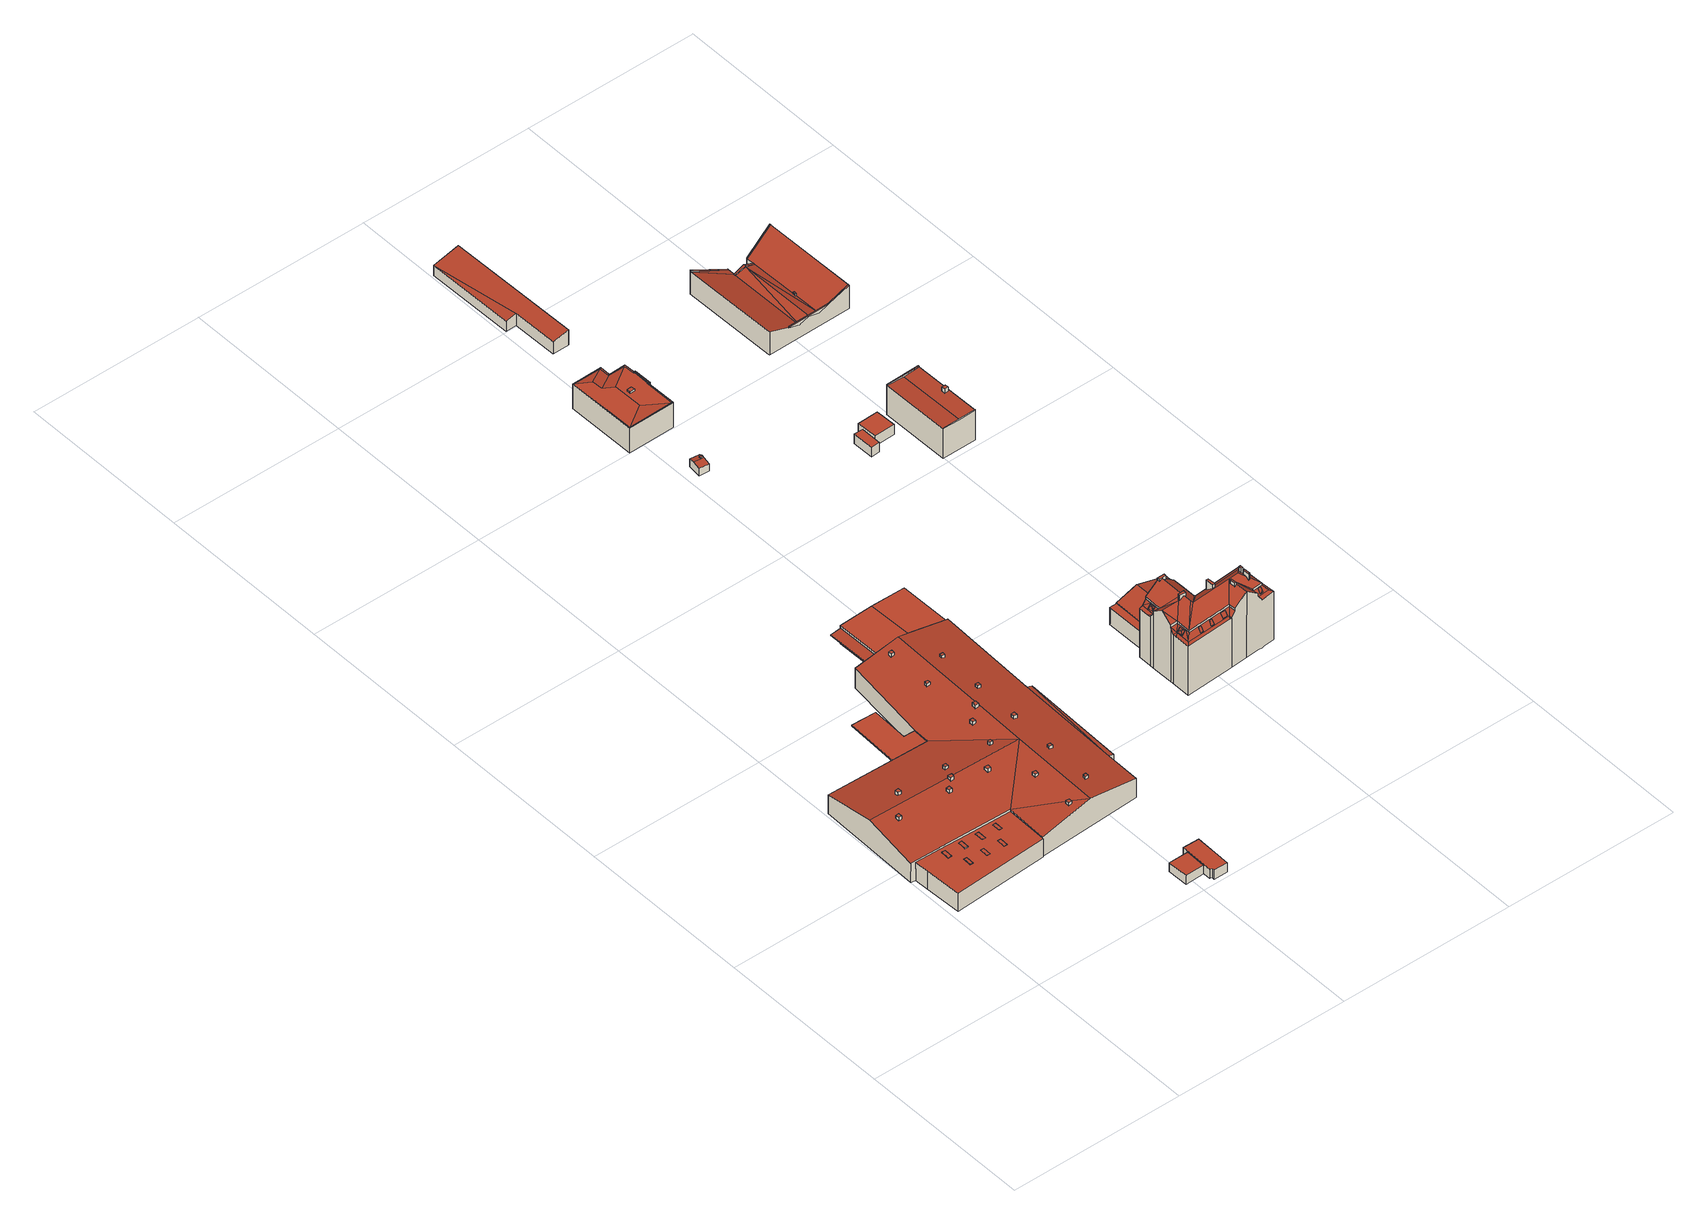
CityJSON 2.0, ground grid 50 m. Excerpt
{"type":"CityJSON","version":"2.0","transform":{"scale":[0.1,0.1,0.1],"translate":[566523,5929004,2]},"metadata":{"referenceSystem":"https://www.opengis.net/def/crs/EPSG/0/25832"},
"CityObjects":{
"building1":{"type":"Building","attributes":{"Grundfläche 2D":"32.174220","Grundhöhe NN":"2.303"},"geometry":[{"type":"Solid","lod":"3","boundaries":[[[[0,1,2,3]],[[4,5,3,2]],[[5,6,0,3]],[[6,7,1,0]],[[7,4,2,1]],[[7,6,5,4]]]],"semantics":{"surfaces":[{"type":"RoofSurface"},{"type":"WallSurface"},{"type":"GroundSurface"}],"values":[[0,1,1,1,1,2]]}}]},
"building2":{"type":"Building","attributes":{"Grundfläche 2D":"3659.546678","Grundhöhe NN":"2.059"},"children":["building2-1","building2-2","building2-3","building2-4","building2-5","building2-6","building2-7","building2-8","building2-9","building2-10","building2-11","building2-12","building2-13","building2-14","building2-15","building2-16","building2-17","building2-18","building2-19","building2-20","building2-21","building2-22","building2-23","building2-24","building2-25","building2-26","building2-27"],"geometry":[{"type":"Solid","lod":"3","boundaries":[[[[8,9,10,11,12,13,14]],[[15,11,10,16]],[[17,18,19,11,15]],[[19,20,21,22]],[[22,21,11,19]],[[23,24,25,14,13,12,11,21,26,27,28]],[[29,30,27]],[[30,28,27]],[[31,32,33,34,35,36]],[[37,38,39,40]],[[40,39,41,42,43]],[[44,9,8,45,46,47]],[[48,10,9,44,47,46,49,50]],[[10,48,50,49,51,16]],[[17,15,16,51,52]],[[53,32,31,19,18,17,52,54]],[[19,31,36,20]],[[21,20,36,55,56,26]],[[27,26,56,57]],[[29,27,57,58]],[[30,29,58,59]],[[28,30,59,60]],[[23,28,60,61]],[[43,62,63,64,45,8,14,25,24,23,61,65,37,40]],[[38,37,65,66]],[[41,39,38,66,67]],[[42,41,67,68,64,63,62,43]],[[33,32,53,69]],[[34,33,69,70]],[[35,34,70,71]],[[36,35,71,55]],[[55,71,70,69,53,54,52,51,49,46,45,64,68,67,66,65,61,60,59,58,57,56]]]],"semantics":{"surfaces":[{"type":"RoofSurface"},{"type":"WallSurface"},{"type":"GroundSurface"}],"values":[[0,0,0,0,0,0,0,0,0,0,0,1,1,1,1,1,1,1,1,1,1,1,1,1,1,1,1,1,1,1,1,2]]}}]},
"building2-1":{"type":"BuildingInstallation","parents":["building2"],"geometry":[{"type":"MultiSurface","lod":"3","boundaries":[[[72,73,74,75]],[[75,74,76,77]],[[72,75,77,78]],[[73,72,78,79]],[[74,73,79,76]]],"semantics":{"surfaces":[{"type":"RoofSurface"},{"type":"WallSurface"}],"values":[0,1,1,1,1]}}]},
"building2-2":{"type":"BuildingInstallation","parents":["building2"],"geometry":[{"type":"MultiSurface","lod":"3","boundaries":[[[80,81,82,83,84]],[[85,86,87,82,81,80]],[[88,83,82,87]],[[88,89,84,83]],[[89,85,80,84]]],"semantics":{"surfaces":[{"type":"RoofSurface"},{"type":"WallSurface"}],"values":[0,1,1,1,1]}}]},
"building2-3":{"type":"BuildingInstallation","parents":["building2"],"geometry":[{"type":"MultiSurface","lod":"3","boundaries":[[[90,91,92,93]],[[94,95,93,92]],[[90,93,95,96]],[[96,97,91,90]],[[92,91,97,94]]],"semantics":{"surfaces":[{"type":"RoofSurface"},{"type":"WallSurface"}],"values":[0,1,1,1,1]}}]},
"building2-4":{"type":"BuildingInstallation","parents":["building2"],"geometry":[{"type":"MultiSurface","lod":"3","boundaries":[[[98,99,100,101]],[[101,100,102,103]],[[98,101,103,104]],[[99,98,104,105]],[[100,99,105,102]]],"semantics":{"surfaces":[{"type":"RoofSurface"},{"type":"WallSurface"}],"values":[0,1,1,1,1]}}]},
"building2-5":{"type":"BuildingInstallation","parents":["building2"],"geometry":[{"type":"MultiSurface","lod":"3","boundaries":[[[106,107,108,109]],[[109,108,110,111]],[[106,109,111,112]],[[107,106,112,113]],[[108,107,113,110]]],"semantics":{"surfaces":[{"type":"RoofSurface"},{"type":"WallSurface"}],"values":[0,1,1,1,1]}}]},
"building2-6":{"type":"BuildingInstallation","parents":["building2"],"geometry":[{"type":"MultiSurface","lod":"3","boundaries":[[[114,115,116,117]],[[117,116,118,119]],[[114,117,119,120]],[[115,114,120,121]],[[116,115,121,118]]],"semantics":{"surfaces":[{"type":"RoofSurface"},{"type":"WallSurface"}],"values":[0,1,1,1,1]}}]},
"building2-7":{"type":"BuildingInstallation","parents":["building2"],"geometry":[{"type":"MultiSurface","lod":"3","boundaries":[[[122,123,124,125]],[[125,124,126,127]],[[122,125,127,128]],[[123,122,128,129]],[[124,123,129,126]]],"semantics":{"surfaces":[{"type":"RoofSurface"},{"type":"WallSurface"}],"values":[0,1,1,1,1]}}]},
"building2-8":{"type":"BuildingInstallation","parents":["building2"],"geometry":[{"type":"MultiSurface","lod":"3","boundaries":[[[130,131,132,133]],[[133,132,134,135]],[[130,133,135,136]],[[131,130,136,137]],[[132,131,137,134]]],"semantics":{"surfaces":[{"type":"RoofSurface"},{"type":"WallSurface"}],"values":[0,1,1,1,1]}}]},
"building2-9":{"type":"BuildingInstallation","parents":["building2"],"geometry":[{"type":"MultiSurface","lod":"3","boundaries":[[[138,139,140,141]],[[142,143,139,138]],[[143,144,140,139]],[[144,22,141,140]],[[138,141,22,142]]],"semantics":{"surfaces":[{"type":"RoofSurface"},{"type":"WallSurface"}],"values":[0,1,1,1,1]}}]},
"building2-10":{"type":"BuildingInstallation","parents":["building2"],"geometry":[{"type":"MultiSurface","lod":"3","boundaries":[[[145,146,147,148]],[[149,150,148,147]],[[150,151,145,148]],[[146,145,151,152]],[[147,146,152,149]]],"semantics":{"surfaces":[{"type":"RoofSurface"},{"type":"WallSurface"}],"values":[0,1,1,1,1]}}]},
"building2-11":{"type":"BuildingInstallation","parents":["building2"],"geometry":[{"type":"MultiSurface","lod":"3","boundaries":[[[153,154,155,156]],[[156,155,157,158]],[[153,156,158,159]],[[154,153,159,160]],[[155,154,160,157]]],"semantics":{"surfaces":[{"type":"RoofSurface"},{"type":"WallSurface"}],"values":[0,1,1,1,1]}}]},
"building2-12":{"type":"BuildingInstallation","parents":["building2"],"geometry":[{"type":"MultiSurface","lod":"3","boundaries":[[[161,162,163,164]],[[164,163,165,166]],[[161,164,166,167]],[[162,161,167,168]],[[163,162,168,165]]],"semantics":{"surfaces":[{"type":"RoofSurface"},{"type":"WallSurface"}],"values":[0,1,1,1,1]}}]},
"building2-13":{"type":"BuildingInstallation","parents":["building2"],"geometry":[{"type":"MultiSurface","lod":"3","boundaries":[[[169,170,171,172]],[[172,171,173,174]],[[169,172,174,175]],[[170,169,175,176]],[[171,170,176,173]]],"semantics":{"surfaces":[{"type":"RoofSurface"},{"type":"WallSurface"}],"values":[0,1,1,1,1]}}]},
"building2-14":{"type":"BuildingInstallation","parents":["building2"],"geometry":[{"type":"MultiSurface","lod":"3","boundaries":[[[177,178,179,180]],[[180,179,181,182]],[[177,180,182,183]],[[178,177,183,184]],[[179,178,184,181]]],"semantics":{"surfaces":[{"type":"RoofSurface"},{"type":"WallSurface"}],"values":[0,1,1,1,1]}}]},
"building2-15":{"type":"BuildingInstallation","parents":["building2"],"geometry":[{"type":"MultiSurface","lod":"3","boundaries":[[[185,186,187,188,189]],[[190,191,192,187,186,185]],[[192,193,188,187]],[[189,188,193,194]],[[194,190,185,189]]],"semantics":{"surfaces":[{"type":"RoofSurface"},{"type":"WallSurface"}],"values":[0,1,1,1,1]}}]},
"building2-16":{"type":"BuildingInstallation","parents":["building2"],"geometry":[{"type":"MultiSurface","lod":"3","boundaries":[[[195,196,197,198]],[[199,200,198,197]],[[200,201,195,198]],[[196,195,201,202]],[[197,196,202,199]]],"semantics":{"surfaces":[{"type":"RoofSurface"},{"type":"WallSurface"}],"values":[0,1,1,1,1]}}]},
"building2-17":{"type":"BuildingInstallation","parents":["building2"],"geometry":[{"type":"MultiSurface","lod":"3","boundaries":[[[203,204,205,206]],[[206,205,207,208]],[[203,206,208,209]],[[204,203,209,210]],[[205,204,210,207]]],"semantics":{"surfaces":[{"type":"RoofSurface"},{"type":"WallSurface"}],"values":[0,1,1,1,1]}}]},
"building2-18":{"type":"BuildingInstallation","parents":["building2"],"geometry":[{"type":"MultiSurface","lod":"3","boundaries":[[[211,212,213,214]],[[214,213,215,216]],[[211,214,216,217]],[[212,211,217,218]],[[213,212,218,215]]],"semantics":{"surfaces":[{"type":"RoofSurface"},{"type":"WallSurface"}],"values":[0,1,1,1,1]}}]},
"building2-19":{"type":"BuildingInstallation","parents":["building2"],"geometry":[{"type":"MultiSurface","lod":"3","boundaries":[[[219,220,221,222]],[[222,221,223,224]],[[219,222,224,225]],[[220,219,225,226]],[[221,220,226,223]]],"semantics":{"surfaces":[{"type":"RoofSurface"},{"type":"WallSurface"}],"values":[0,1,1,1,1]}}]},
"building2-20":{"type":"BuildingInstallation","parents":["building2"],"geometry":[{"type":"MultiSurface","lod":"3","boundaries":[[[227,228,229,230]],[[231,232,230,229]],[[227,230,232,233]],[[233,234,228,227]],[[229,228,234,231]]],"semantics":{"surfaces":[{"type":"RoofSurface"},{"type":"WallSurface"}],"values":[0,1,1,1,1]}}]},
"building2-21":{"type":"BuildingInstallation","parents":["building2"],"geometry":[{"type":"MultiSurface","lod":"3","boundaries":[[[235,236,237,238]],[[235,238,239,240]],[[241,239,238,237]],[[240,242,236,235]],[[237,236,242,241]]],"semantics":{"surfaces":[{"type":"RoofSurface"},{"type":"WallSurface"}],"values":[0,1,1,1,1]}}]},
"building2-22":{"type":"BuildingInstallation","parents":["building2"],"geometry":[{"type":"MultiSurface","lod":"3","boundaries":[[[243,244,245,246]],[[247,248,246,245]],[[243,246,248,249]],[[249,250,244,243]],[[245,244,250,247]]],"semantics":{"surfaces":[{"type":"RoofSurface"},{"type":"WallSurface"}],"values":[0,1,1,1,1]}}]},
"building2-23":{"type":"BuildingInstallation","parents":["building2"],"geometry":[{"type":"MultiSurface","lod":"3","boundaries":[[[251,252,253,254]],[[255,256,254,253]],[[256,257,251,254]],[[252,251,257,258]],[[253,252,258,255]]],"semantics":{"surfaces":[{"type":"RoofSurface"},{"type":"WallSurface"}],"values":[0,1,1,1,1]}}]},
"building2-24":{"type":"BuildingInstallation","parents":["building2"],"geometry":[{"type":"MultiSurface","lod":"3","boundaries":[[[259,260,261,262]],[[262,261,263,264]],[[259,262,264,265]],[[265,266,260,259]],[[261,260,266,263]]],"semantics":{"surfaces":[{"type":"RoofSurface"},{"type":"WallSurface"}],"values":[0,1,1,1,1]}}]},
"building2-25":{"type":"BuildingInstallation","parents":["building2"],"geometry":[{"type":"MultiSurface","lod":"3","boundaries":[[[267,268,269,270]],[[268,267,271,272]],[[270,269,273,274]],[[267,270,274,271]],[[269,268,272,273]]],"semantics":{"surfaces":[{"type":"RoofSurface"},{"type":"WallSurface"}],"values":[0,1,1,1,1]}}]},
"building2-26":{"type":"BuildingInstallation","parents":["building2"],"geometry":[{"type":"MultiSurface","lod":"3","boundaries":[[[44,275,276]],[[277,278,48,44,276,279]],[[276,275,280,281]],[[279,276,281,282]],[[277,279,282,283]],[[278,277,283,284]],[[278,284,50,48]],[[44,47,280,275]],[[48,50,47,44]],[[283,282,281,280,47,50,284]]],"semantics":{"surfaces":[{"type":"RoofSurface"},{"type":"WallSurface"},{"type":"OuterCeilingSurface"}],"values":[0,0,1,1,1,1,1,1,1,2]}}]},
"building2-27":{"type":"BuildingInstallation","parents":["building2"],"geometry":[{"type":"MultiSurface","lod":"3","boundaries":[[[285,286,287,62]],[[288,63,62,287]],[[63,289,285,62]],[[289,290,286,285]],[[290,288,287,286]],[[290,289,63,288]]],"semantics":{"surfaces":[{"type":"RoofSurface"},{"type":"WallSurface"},{"type":"OuterCeilingSurface"}],"values":[0,1,1,1,1,2]}}]},
"building3":{"type":"Building","attributes":{"Grundfläche 2D":"48.314472","Grundhöhe NN":"2.422"},"geometry":[{"type":"Solid","lod":"3","boundaries":[[[[291,292,293,294,295,296]],[[293,292,297,298]],[[294,293,298,299]],[[295,294,299,300]],[[296,295,300,301]],[[291,296,301,302]],[[292,291,302,297]],[[301,300,299,298,297,302]]]],"semantics":{"surfaces":[{"type":"RoofSurface"},{"type":"WallSurface"},{"type":"GroundSurface"}],"values":[[0,1,1,1,1,1,1,2]]}}]},
"building4":{"type":"Building","attributes":{"Grundfläche 2D":"11.026962","Grundhöhe NN":"2.457"},"children":["building4-1"],"geometry":[{"type":"Solid","lod":"3","boundaries":[[[[303,304,305,306,307]],[[308,307,306,305,309]],[[304,303,310,311]],[[309,305,304,311,312]],[[308,309,312,313]],[[310,303,307,308,313]],[[312,311,310,313]]]],"semantics":{"surfaces":[{"type":"RoofSurface"},{"type":"WallSurface"},{"type":"GroundSurface"}],"values":[[0,0,1,1,1,1,2]]}}]},
"building4-1":{"type":"BuildingInstallation","parents":["building4"],"geometry":[{"type":"MultiSurface","lod":"3","boundaries":[[[314,315,316,317,318]],[[316,315,319,320]],[[317,316,320,321]],[[321,322,323,314,318,317]],[[323,319,315,314]]],"semantics":{"surfaces":[{"type":"RoofSurface"},{"type":"WallSurface"}],"values":[0,1,1,1,1]}}]},
"building5":{"type":"Building","attributes":{"Grundfläche 2D":"256.662081","Grundhöhe NN":"2.392"},"children":["building5-1","building5-2","building5-3","building5-4"],"geometry":[{"type":"Solid","lod":"3","boundaries":[[[[324,325,326,327,328]],[[328,329,330,331,332,333,325,324]],[[334,335,336,337,338,339]],[[329,328,327,326,340,335,334,339,338,341,342]],[[330,343,344,345,346,347,331]],[[341,344,343,330,329,342]],[[332,331,347,346,348,333]],[[326,325,349,350]],[[335,340,326,350,351]],[[336,335,351,352]],[[337,336,352,353]],[[338,337,353,354]],[[341,338,354,355]],[[344,341,355,356]],[[345,344,356,357,358,346]],[[359,333,348,346,358,360]],[[325,333,359,349]],[[351,350,349,359,360,358,357,356,355,354,353,352]]]],"semantics":{"surfaces":[{"type":"RoofSurface"},{"type":"WallSurface"},{"type":"GroundSurface"}],"values":[[0,0,0,0,0,0,0,1,1,1,1,1,1,1,1,1,1,2]]}}]},
"building5-1":{"type":"BuildingInstallation","parents":["building5"],"geometry":[{"type":"MultiSurface","lod":"3","boundaries":[[[361,362,363,364]],[[364,363,365,366]],[[361,364,366,367]],[[362,361,367,368]],[[363,362,368,365]]],"semantics":{"surfaces":[{"type":"RoofSurface"},{"type":"WallSurface"}],"values":[0,1,1,1,1]}}]},
"building5-2":{"type":"BuildingInstallation","parents":["building5"],"geometry":[{"type":"MultiSurface","lod":"3","boundaries":[[[369,370,371,372,373,374,375,348,376,377,378,379,380,381,382,383,384,385,386,387,388,389,390,391,392,393]],[[347,377,376,332]],[[347,343,378,377]],[[379,378,343,394]],[[379,394,395,396,342,382,381,380]],[[383,382,342,397]],[[397,339,398,385,384,383]],[[386,385,398,399]],[[334,400,387,386,399]],[[400,401,402,403,404,391,390,389,388,387]],[[340,335,393,392]],[[369,393,335,336]],[[336,337,370,369]],[[337,338,371,370]],[[338,341,372,371]],[[341,344,373,372]],[[346,375,374,373,344,345]],[[346,348,375]]],"semantics":{"surfaces":[{"type":"RoofSurface"},{"type":"WallSurface"}],"values":[0,1,1,1,1,1,1,1,1,1,1,1,1,1,1,1,1,1]}}]},
"building5-3":{"type":"BuildingInstallation","parents":["building5"],"geometry":[{"type":"MultiSurface","lod":"3","boundaries":[[[405,406,376,348,333,407,408,392,391,409]],[[407,333,325]],[[408,407,325,326]],[[326,340,392,408]],[[410,405,409,391,404,327,324]],[[411,406,376,406,405,410]]],"semantics":{"surfaces":[{"type":"RoofSurface"},{"type":"WallSurface"}],"values":[0,1,1,1,1,1]}}]},
"building5-4":{"type":"BuildingInstallation","parents":["building5"],"geometry":[{"type":"MultiSurface","lod":"3","boundaries":[[[412,413,414,415]],[[416,417,415,414]],[[417,418,412,415]],[[418,419,413,412]],[[419,416,414,413]],[[419,418,417,416]]],"semantics":{"surfaces":[{"type":"RoofSurface"},{"type":"WallSurface"},{"type":"OuterCeilingSurface"}],"values":[0,1,1,1,1,2]}}]},
"building6":{"type":"Building","attributes":{"Grundfläche 2D":"384.632985","Grundhöhe NN":"2.441"},"children":["building6-1","building6-2","building6-3","building6-4","building6-5","building6-6","building6-7","building6-8","building6-9","building6-10","building6-11","building6-12","building6-13","building6-14"],"geometry":[{"type":"Solid","lod":"3","boundaries":[[[[420,421,422]],[[423,424,420]],[[420,424,421]],[[425,426,423]],[[427,424,423,426,428]],[[429,430,431,432,433]],[[434,435,436,437,438,439,431,430]],[[422,438,437,436]],[[422,421,438]],[[421,424,440,441]],[[428,426,442,440,424,427]],[[443,444,443,445,446,447,448,449,450,451,452,453]],[[454,455,456]],[[454,456,457,458]],[[459,455,454]],[[460,461,462,463]],[[460,464,465,461]],[[445,466,462,461]],[[445,461,467,468,469]],[[467,461,470,471,472,473]],[[465,470,461]],[[474,445,443]],[[474,466,445]],[[456,455,466,474,443,475]],[[452,451,476,477,478,479,457,480,443,453]],[[443,480,475]],[[469,446,445]],[[472,471,468,467,473]],[[457,456,475,480]],[[481,482,483,484]],[[485,484,483]],[[486,481,484,487,488]],[[481,486,489]],[[484,490,486,488,487]],[[485,491,484]],[[484,491,490]],[[492,493,494]],[[492,495,496,493]],[[495,497,498,496]],[[499,498,497]],[[493,500,494]],[[493,501,500]],[[498,499,502,503]],[[433,432,504]],[[432,505,506,504]],[[432,507,505]],[[421,508,438]],[[421,441,508]],[[439,438,508,509,431]],[[432,431,509,507]],[[510,493,496,511,512]],[[512,511,501,493,510]],[[496,513,511]],[[496,498,503,513]],[[500,501,455,459]],[[501,511,513,466,455]],[[513,503,462,466]],[[462,503,502,463]],[[506,505,465,464]],[[505,507,470,465]],[[507,509,471,470]],[[509,508,468,471]],[[508,441,469,468]],[[441,440,446,469]],[[447,446,440,442,449,448]],[[457,479,478,477,489,486,490]],[[457,490,491,458]],[[423,420,514,515]],[[425,423,515,516]],[[442,426,425,516,517]],[[518,489,477,476,451,450,449,442,517]],[[482,481,489,518,519]],[[485,483,482,519,520]],[[521,491,485,520]],[[522,523,500,459,454,458,491,521]],[[494,500,523,524]],[[495,492,494,524,525]],[[499,497,495,525,526]],[[460,463,502,499,526,527,528]],[[529,530,430,429,433,504,506,464,460,528,531,532]],[[436,435,434,430,530,533]],[[420,422,436,533,514]],[[526,525,524,523,522,521,520,519,518,517,516,515,514,533,530,529,532,531,528,527]]]],"semantics":{"surfaces":[{"type":"RoofSurface"},{"type":"WallSurface"},{"type":"GroundSurface"}],"values":[[0,0,0,0,0,0,0,0,0,0,0,0,0,0,0,0,0,0,0,0,0,0,0,0,0,0,0,0,0,0,0,0,0,0,0,0,0,0,0,0,0,0,0,0,0,0,0,0,0,0,0,0,0,0,1,1,1,1,1,1,1,1,1,1,1,1,1,1,1,1,1,1,1,1,1,1,1,1,1,1,1,1,2]]}}]},
"building6-1":{"type":"BuildingInstallation","parents":["building6"],"geometry":[{"type":"MultiSurface","lod":"3","boundaries":[[[534,535,536]],[[534,537,538,539,535]],[[540,541,538,537,534,536,542,488]],[[542,536,535,487]],[[539,538,541,543]],[[535,539,543,487]]],"semantics":{"surfaces":[{"type":"RoofSurface"},{"type":"WallSurface"}],"values":[0,0,1,1,1,1]}}]},
"building6-2":{"type":"BuildingInstallation","parents":["building6"],"geometry":[{"type":"MultiSurface","lod":"3","boundaries":[[[544,545,546,547,548,549,550,551,552,553,554,555]],[[556,557,552,551]],[[553,552,557,558]],[[558,559,560,555,554,553]],[[545,544,561,562]],[[562,563,564,565,548,547,546,545]],[[565,566,567,556,551,550,549,548]],[[560,561,544,555]]],"semantics":{"surfaces":[{"type":"RoofSurface"},{"type":"WallSurface"}],"values":[0,1,1,1,1,1,1,1]}}]},
"building6-3":{"type":"BuildingInstallation","parents":["building6"],"geometry":[{"type":"MultiSurface","lod":"3","boundaries":[[[568,569,570,571]],[[570,569,572,472,573]],[[573,574,570]],[[574,575,571,570]],[[576,568,571,575,473]],[[576,572,569,568]]],"semantics":{"surfaces":[{"type":"RoofSurface"},{"type":"WallSurface"}],"values":[0,1,1,1,1,1]}}]},
"building6-4":{"type":"BuildingInstallation","parents":["building6"],"geometry":[{"type":"MultiSurface","lod":"3","boundaries":[[[577,578,579,580]],[[580,579,581,582]],[[577,580,582,583]],[[578,577,583,584]],[[579,578,584,581]]],"semantics":{"surfaces":[{"type":"RoofSurface"},{"type":"WallSurface"}],"values":[0,1,1,1,1]}}]},
"building6-5":{"type":"BuildingInstallation","parents":["building6"],"geometry":[{"type":"MultiSurface","lod":"3","boundaries":[[[585,586,587,588,589]],[[586,585,590]],[[512,591,590,585,589,592]],[[593,592,589,588]],[[587,586,590,591,510,594]],[[594,593,588,587]]],"semantics":{"surfaces":[{"type":"RoofSurface"},{"type":"WallSurface"}],"values":[0,0,1,1,1,1]}}]},
"building6-6":{"type":"BuildingInstallation","parents":["building6"],"geometry":[{"type":"MultiSurface","lod":"3","boundaries":[[[595,596,597,598]],[[599,600,596,595,601]],[[600,602,597,596]],[[598,597,602,603,604]],[[604,601,595,598]]],"semantics":{"surfaces":[{"type":"RoofSurface"},{"type":"WallSurface"}],"values":[0,1,1,1,1]}}]},
"building6-7":{"type":"BuildingInstallation","parents":["building6"],"geometry":[{"type":"MultiSurface","lod":"3","boundaries":[[[605,606,607,608,609]],[[610,607,606,605,611,452]],[[610,450,608,607]],[[451,476,609,608,450]],[[476,611,605,609]]],"semantics":{"surfaces":[{"type":"RoofSurface"},{"type":"WallSurface"}],"values":[0,1,1,1,1]}}]},
"building6-8":{"type":"BuildingInstallation","parents":["building6"],"geometry":[{"type":"MultiSurface","lod":"3","boundaries":[[[612,613,614,615,616,617]],[[618,615,614,619,443]],[[444,620,616,615,618]],[[621,612,617,616,620,453,480]],[[621,475,619,614,613,612]]],"semantics":{"surfaces":[{"type":"RoofSurface"},{"type":"WallSurface"}],"values":[0,1,1,1,1]}}]},
"building6-9":{"type":"BuildingInstallation","parents":["building6"],"geometry":[{"type":"MultiSurface","lod":"3","boundaries":[[[622,623,624,625]],[[626,627,623,622]],[[624,623,627,628]],[[628,629,625,624]],[[622,625,629,626]]],"semantics":{"surfaces":[{"type":"RoofSurface"},{"type":"WallSurface"}],"values":[0,1,1,1,1]}}]},
"building6-10":{"type":"BuildingInstallation","parents":["building6"],"geometry":[{"type":"MultiSurface","lod":"3","boundaries":[[[630,631,632,633]],[[634,635,632,631]],[[636,637,635,634]],[[630,633,638,639]],[[633,632,635,637,428,638]],[[639,427,636,634,631,630]]],"semantics":{"surfaces":[{"type":"RoofSurface"},{"type":"WallSurface"}],"values":[0,0,1,1,1,1]}}]},
"building6-11":{"type":"BuildingInstallation","parents":["building6"],"geometry":[{"type":"MultiSurface","lod":"3","boundaries":[[[640,641,642,643,644]],[[645,640,644,646]],[[645,647,641,640]],[[647,648,642,641]],[[644,643,642,648,649,646]]],"semantics":{"surfaces":[{"type":"RoofSurface"},{"type":"WallSurface"}],"values":[0,1,1,1,1]}}]},
"building6-12":{"type":"BuildingInstallation","parents":["building6"],"geometry":[{"type":"MultiSurface","lod":"3","boundaries":[[[650,651,652,653,654]],[[655,653,652]],[[656,657,651,650,654]],[[651,657,658,652]],[[658,659,655,652]],[[659,660,653,655]],[[660,656,654,653]]],"semantics":{"surfaces":[{"type":"RoofSurface"},{"type":"WallSurface"}],"values":[0,0,1,1,1,1,1]}}]},
"building6-13":{"type":"BuildingInstallation","parents":["building6"],"geometry":[{"type":"MultiSurface","lod":"3","boundaries":[[[661,662,663,664]],[[665,666,661,664,667]],[[666,668,662,661]],[[669,670,663,662,668]],[[670,667,664,663]]],"semantics":{"surfaces":[{"type":"RoofSurface"},{"type":"WallSurface"}],"values":[0,1,1,1,1]}}]},
"building6-14":{"type":"BuildingInstallation","parents":["building6"],"geometry":[{"type":"MultiSurface","lod":"3","boundaries":[[[671,672,673,674,675]],[[676,677,675,674]],[[677,678,679,672,671,675]],[[679,680,673,672]],[[680,681,676,674,673]]],"semantics":{"surfaces":[{"type":"RoofSurface"},{"type":"WallSurface"}],"values":[0,1,1,1,1]}}]},
"building7":{"type":"Building","attributes":{"Grundfläche 2D":"207.462246","Grundhöhe NN":"2.630"},"geometry":[{"type":"Solid","lod":"3","boundaries":[[[[682,683,684,685,686]],[[685,684,687,688,689]],[[690,691,692,693]],[[694,695,696,697]],[[692,698,699,683,682,686,700,701,693]],[[684,683,699,702,696,687]],[[703,689,688,687,696,695,704]],[[700,686,685,689,703]],[[690,693,701,705]],[[691,690,705,706]],[[692,691,706,698]],[[697,696,702,707]],[[694,697,707,708]],[[695,694,708,704]],[[705,701,700,703,704,708,707,702,699,698,706]]]],"semantics":{"surfaces":[{"type":"RoofSurface"},{"type":"WallSurface"},{"type":"GroundSurface"}],"values":[[0,0,0,0,1,1,1,1,1,1,1,1,1,1,2]]}}]},
"building8":{"type":"Building","attributes":{"Grundfläche 2D":"255.855674","Grundhöhe NN":"2.508"},"geometry":[{"type":"Solid","lod":"3","boundaries":[[[[709,710,711,712,713]],[[710,709,714]],[[715,716,713,712]],[[716,717,709,713]],[[717,718,714,709]],[[718,719,710,714]],[[719,720,711,710]],[[720,715,712,711]],[[720,719,718,717,716,715]]]],"semantics":{"surfaces":[{"type":"RoofSurface"},{"type":"WallSurface"},{"type":"GroundSurface"}],"values":[[0,0,1,1,1,1,1,1,2]]}}]},
"building9":{"type":"Building","attributes":{"Grundfläche 2D":"14.865360","Grundhöhe NN":"2.552"},"geometry":[{"type":"Solid","lod":"3","boundaries":[[[[721,722,723,724]],[[725,726,724,723]],[[726,727,721,724]],[[727,728,722,721]],[[728,725,723,722]],[[728,727,726,725]]]],"semantics":{"surfaces":[{"type":"RoofSurface"},{"type":"WallSurface"},{"type":"GroundSurface"}],"values":[[0,1,1,1,1,2]]}}]},
"building10":{"type":"Building","attributes":{"Grundfläche 2D":"34.758052","Grundhöhe NN":"2.521"},"geometry":[{"type":"Solid","lod":"3","boundaries":[[[[729,730,731,732]],[[733,734,732,731]],[[734,735,729,732]],[[735,736,730,729]],[[736,733,731,730]],[[736,735,734,733]]]],"semantics":{"surfaces":[{"type":"RoofSurface"},{"type":"WallSurface"},{"type":"GroundSurface"}],"values":[[0,1,1,1,1,2]]}}]},
"building11":{"type":"Building","attributes":{"Grundfläche 2D":"194.987417","Grundhöhe NN":"2.498"},"children":["building11-1","building11-2","building11-3"],"geometry":[{"type":"Solid","lod":"3","boundaries":[[[[737,738,739,740,741,742,743]],[[744,745,738,737,743,746,747]],[[739,738,745,748,749]],[[741,740,739,749,750]],[[746,743,742,741,750,751]],[[748,745,744,747,746,751,752]],[[752,751,750,749,748]]]],"semantics":{"surfaces":[{"type":"RoofSurface"},{"type":"WallSurface"},{"type":"GroundSurface"}],"values":[[0,0,1,1,1,1,2]]}}]},
"building11-1":{"type":"BuildingInstallation","parents":["building11"],"geometry":[{"type":"MultiSurface","lod":"3","boundaries":[[[753,754,755,756]],[[753,742,743,746,754]],[[746,747,755,754]],[[747,743,757,756,755]],[[757,742,753,756]]],"semantics":{"surfaces":[{"type":"RoofSurface"},{"type":"WallSurface"}],"values":[0,1,1,1,1]}}]},
"building11-2":{"type":"BuildingInstallation","parents":["building11"],"geometry":[{"type":"MultiSurface","lod":"3","boundaries":[[[758,759,760,761]],[[762,763,761,760]],[[758,761,763,764]],[[759,758,764,765]],[[765,762,760,759]]],"semantics":{"surfaces":[{"type":"RoofSurface"},{"type":"WallSurface"}],"values":[0,1,1,1,1]}}]},
"building11-3":{"type":"BuildingInstallation","parents":["building11"],"geometry":[{"type":"MultiSurface","lod":"3","boundaries":[[[766,767,768,769,770]],[[739,740,766,770]],[[740,737,744,768,767,766]],[[744,745,769,768]],[[769,745,738,739,770]]],"semantics":{"surfaces":[{"type":"RoofSurface"},{"type":"WallSurface"}],"values":[0,1,1,1,1]}}]},
"building12":{"type":"Building","attributes":{"Grundfläche 2D":"628.152072","Grundhöhe NN":"2.279"},"children":["building12-1","building12-2","building12-3","building12-4","building12-5","building12-6"],"geometry":[{"type":"Solid","lod":"3","boundaries":[[[[771,772,773,774,775,776,777,778,779,780,781,782]],[[780,779,778,777,776,783,784,785,786,787,779]],[[788,789,790,791,790,787,786]],[[788,792,793,794]],[[795,796,791,790,789,788,794,797,798]],[[799,794,793]],[[787,790,791,800,801]],[[801,800,780,779,787]],[[802,782,781]],[[803,804,788,786,785,784,783,776,805,806]],[[792,788,804,807]],[[793,792,807,808]],[[799,793,808,809]],[[810,798,797,794,799,809,811]],[[780,800,791,796,795,798,810,812,802,781]],[[782,802,812,813]],[[773,772,771,782,813,814]],[[774,773,814,815]],[[776,775,816,805]],[[775,774,815,816]],[[810,811,809,808,807,804,803,806,805,816,815,814,813,812]]]],"semantics":{"surfaces":[{"type":"RoofSurface"},{"type":"WallSurface"},{"type":"GroundSurface"}],"values":[[0,0,0,0,0,0,0,0,0,1,1,1,1,1,1,1,1,1,1,1,2]]}}]},
"building12-1":{"type":"BuildingInstallation","parents":["building12"],"geometry":[{"type":"MultiSurface","lod":"3","boundaries":[[[817,802,782]],[[817,818,781,802]],[[819,820,796,781,818,821]],[[817,782,818,822,779,821,818]],[[779,801,790,820,819,821]],[[791,800,780,781,802,781,796]]],"semantics":{"surfaces":[{"type":"RoofSurface"},{"type":"WallSurface"}],"values":[0,0,0,1,1,1]}}]},
"building12-2":{"type":"BuildingInstallation","parents":["building12"],"geometry":[{"type":"MultiSurface","lod":"3","boundaries":[[[823,824,825,826,827,828]],[[829,826,825,830,831,832,833]],[[787,825,824,823,789]],[[787,834,830,825]],[[831,830,834,783]],[[832,831,783,784,785,786,788,828,827,826,829,833]]],"semantics":{"surfaces":[{"type":"RoofSurface"},{"type":"WallSurface"}],"values":[0,0,1,1,1,1]}}]},
"building12-3":{"type":"BuildingInstallation","parents":["building12"],"geometry":[{"type":"MultiSurface","lod":"3","boundaries":[[[835,836,837,838]],[[838,837,799,794]],[[835,838,794,839]],[[836,835,839,793]],[[837,836,793,799]]],"semantics":{"surfaces":[{"type":"RoofSurface"},{"type":"WallSurface"}],"values":[0,1,1,1,1]}}]},
"building12-4":{"type":"BuildingInstallation","parents":["building12"],"geometry":[{"type":"MultiSurface","lod":"3","boundaries":[[[840,841,842,843]],[[844,841,840,777]],[[842,841,844,845]],[[843,842,845,778]],[[840,843,778,777]]],"semantics":{"surfaces":[{"type":"RoofSurface"},{"type":"WallSurface"}],"values":[0,1,1,1,1]}}]},
"building12-5":{"type":"BuildingInstallation","parents":["building12"],"geometry":[{"type":"MultiSurface","lod":"3","boundaries":[[[846,847,848,849]],[[849,848,774,775]],[[846,849,775,772]],[[847,846,772,773]],[[848,847,773,774]]],"semantics":{"surfaces":[{"type":"RoofSurface"},{"type":"WallSurface"}],"values":[0,1,1,1,1]}}]},
"building12-6":{"type":"BuildingInstallation","parents":["building12"],"geometry":[{"type":"MultiSurface","lod":"3","boundaries":[[[850,851,852,853]],[[854,855,851,850]],[[855,856,852,851]],[[856,857,853,852]],[[857,854,850,853]],[[855,854,857,856]]],"semantics":{"surfaces":[{"type":"RoofSurface"},{"type":"WallSurface"},{"type":"OuterCeilingSurface"}],"values":[0,1,1,1,1,2]}}]}
},
"vertices":[
[481,40,30],[534,41,30],[536,99,30],[480,99,30],[536,99,3],[480,99,3],[481,40,3],[534,41,3],
[335,1049,64],[306,801,59],[304,754,59],[448,597,90],[452,743,90],[452,754,90],[461,1045,90],[5,609,90],[9,763,59],[1,458,62],[2,458,62],[295,449,62],[292,329,60],[441,336,90],[403,366,83],[609,1041,61],[606,1041,61],[508,1044,81],[587,343,60],[589,443,60],[597,746,61],[603,443,57],[612,744,57],[295,449,57],[15,457,57],[16,417,57],[21,312,57],[292,327,57],[292,329,57],[606,1041,57],[604,1191,57],[505,1190,60],[508,1044,60],[407,1188,57],[407,1186,57],[409,1047,57],[306,801,56],[335,1049,1],[306,801,1],[306,801,53],[304,754,56],[304,754,1],[304,754,53],[9,763,1],[1,458,1],[15,457,1],[2,458,1],[292,329,1],[587,343,1],[589,443,1],[603,443,1],[612,744,1],[597,746,1],[609,1041,1],[409,1047,51],[409,1047,46],[409,1047,1],[606,1041,1],[604,1191,1],[407,1188,1],[407,1186,1],[16,417,1],[21,312,1],[292,327,1],
[489,399,90],[489,408,90],[481,408,90],[480,399,90],[481,408,82],[480,399,82],[489,399,81],[489,408,81],
[488,673,92],[488,665,92],[488,663,92],[497,662,92],[497,673,92],[488,673,82],[488,665,82],[488,663,82],[497,662,81],[497,673,81],
[420,1010,90],[420,1020,90],[411,1020,90],[410,1010,90],[411,1020,80],[410,1010,80],[420,1010,82],[420,1020,82],
[244,590,99],[245,600,99],[235,601,99],[234,590,99],[235,601,90],[234,590,88],[244,590,88],[245,600,90],
[493,531,90],[493,540,90],[485,541,90],[484,532,90],[485,541,82],[484,532,82],[493,531,81],[493,540,81],
[504,929,90],[505,937,90],[496,937,90],[496,930,90],[496,937,83],[496,930,83],[504,929,81],[505,937,81],
[332,562,94],[333,572,94],[322,573,94],[322,562,94],[322,573,85],[322,562,83],[332,562,83],[333,572,85],
[122,635,94],[122,645,94],[112,645,94],[112,636,94],[112,645,82],[112,636,84],[122,635,84],[122,645,82],
[393,366,90],[393,356,90],[403,356,90],[403,366,90],[393,366,81],[393,356,81],[403,356,83],
[67,569,94],[67,579,94],[58,579,94],[58,569,94],[58,579,85],[58,569,83],[67,569,83],[67,579,85],
[262,632,93],[262,641,93],[253,641,93],[253,632,93],[253,641,82],[253,632,84],[262,632,84],[262,641,82],
[501,797,90],[501,806,90],[492,806,90],[492,797,90],[492,806,82],[492,797,82],[501,797,81],[501,806,81],
[417,879,90],[417,887,90],[408,888,90],[407,879,90],[408,888,80],[407,879,80],[417,879,82],[417,887,82],
[217,564,94],[217,575,94],[208,575,94],[208,565,94],[208,575,85],[208,565,83],[217,564,83],[217,575,85],
[440,755,99],[440,754,99],[439,743,99],[449,743,99],[449,754,99],[440,755,88],[440,754,88],[439,743,88],[449,743,89],[449,754,89],
[394,629,93],[394,637,93],[386,637,93],[385,629,93],[386,637,82],[385,629,84],[394,629,84],[394,637,82],
[412,710,91],[412,720,91],[403,720,91],[403,710,91],[403,720,80],[403,710,80],[412,710,82],[412,720,82],
[406,480,90],[407,490,90],[397,491,90],[397,480,90],[397,491,81],[397,480,81],[406,480,83],[407,490,83],
[216,390,58],[207,390,58],[206,366,58],[215,366,58],[206,366,57],[215,366,57],[216,390,57],[207,390,57],
[92,443,59],[82,443,59],[81,419,59],[91,418,59],[81,419,57],[91,418,57],[92,443,57],[82,443,57],
[242,439,58],[233,439,58],[233,416,58],[242,416,58],[242,416,57],[242,439,57],[233,416,57],[233,439,57],
[142,442,59],[133,442,59],[132,419,59],[141,418,59],[132,419,57],[141,418,57],[142,442,57],[133,442,57],
[115,392,58],[106,393,58],[105,369,58],[114,368,58],[105,369,57],[114,368,57],[115,392,57],[106,393,57],
[192,441,58],[182,441,58],[182,417,58],[192,416,58],[182,417,57],[192,416,57],[192,441,57],[182,441,57],
[165,391,58],[156,391,58],[155,368,58],[165,367,58],[165,391,57],[156,391,57],[155,368,57],[165,367,57],
[306,804,55],[274,804,56],[208,912,56],[201,757,56],[278,910,56],[306,804,53],[274,804,53],[278,910,53],[208,912,53],[201,757,53],
[407,1186,51],[376,1186,48],[378,1048,48],[378,1048,46],[407,1186,46],[376,1186,46],
[541,10,33],[580,9,33],[582,114,33],[536,115,33],[534,19,33],[541,18,33],[580,9,4],[582,114,4],[536,115,4],[534,19,4],[541,18,4],[541,10,4],
[528,1834,28],[556,1831,28],[558,1852,32],[550,1853,32],[530,1855,32],[532,1873,28],[560,1870,28],[528,1834,5],[556,1831,5],[560,1870,5],[532,1873,5],
[551,1860,35],[550,1854,35],[556,1853,35],[557,1859,35],[554,1859,35],[550,1854,32],[556,1853,32],[557,1859,30],[554,1859,30],[551,1860,30],
[461,2001,80],[457,1999,80],[591,2000,80],[588,2003,80],[524,2041,83],[523,2126,83],[495,2143,83],[494,2173,83],[458,2197,81],[455,2199,81],[590,2089,80],[590,2087,80],[595,2087,80],[594,2140,80],[590,2140,80],[590,2137,80],[591,2003,80],[589,2171,80],[586,2168,80],[538,2168,80],[541,2170,80],[541,2172,80],[541,2200,80],[537,2198,80],[457,2199,81],[457,1999,4],[591,2000,4],[590,2087,4],[595,2087,4],[594,2140,4],[590,2140,4],[589,2171,4],[541,2170,4],[541,2172,4],[541,2200,4],[455,2199,4],[457,2199,4],
[548,2088,88],[547,2098,88],[534,2098,88],[534,2087,88],[534,2098,83],[534,2087,83],[548,2088,82],[547,2098,82],
[595,2087,81],[594,2140,81],[590,2140,81],[589,2171,81],[541,2170,81],[541,2172,81],[541,2200,81],[457,2197,81],[537,2198,81],[538,2168,81],[538,2167,81],[540,2168,81],[541,2168,81],[586,2168,81],[587,2137,81],[590,2137,81],[591,2137,81],[592,2089,81],[588,2089,81],[588,2088,81],[588,2087,81],[588,2085,81],[589,2003,81],[591,2003,81],[590,2087,81],[538,2167,80],[540,2168,80],[541,2168,80],[587,2137,80],[591,2137,80],[592,2089,80],[588,2089,80],[588,2088,80],[588,2087,80],[588,2085,80],[589,2003,80],
[459,2001,81],[457,2196,81],[457,1999,81],[591,2000,81],[588,2003,81],[459,2001,80],[459,2006,80],
[549,2192,42],[541,2192,42],[541,2172,42],[549,2172,42],[541,2172,40],[549,2172,40],[549,2192,40],[541,2192,40],
[1032,653,154],[1022,643,159],[1104,658,154],[1028,656,154],[1020,648,158],[1028,704,154],[1018,704,159],[1019,671,158],[1019,685,158],[1146,544,154],[1178,547,154],[1169,554,159],[1136,552,159],[1139,543,154],[1174,617,154],[1172,655,154],[1171,662,154],[1164,654,158],[1164,654,159],[1166,617,159],[1009,635,174],[1012,631,174],[1008,704,174],[966,620,216],[972,622,211],[971,591,212],[1009,635,181],[1009,670,181],[1008,684,181],[1008,704,181],[978,704,205],[966,704,216],[966,697,216],[966,627,216],[903,622,205],[923,592,181],[953,623,205],[922,652,181],[902,653,181],[903,591,181],[1090,540,212],[1086,599,212],[1052,558,181],[1053,538,181],[1126,543,181],[1124,560,181],[924,550,181],[1116,601,212],[1153,642,181],[1012,631,181],[1127,563,181],[1157,565,181],[1133,586,200],[1128,590,203],[966,595,216],[955,623,207],[958,704,210],[922,703,181],[922,685,181],[922,669,181],[966,627,215],[912,703,159],[902,702,157],[902,673,157],[911,663,159],[902,664,158],[922,685,174],[914,669,162],[920,681,171],[922,703,174],[922,652,174],[902,653,174],[903,572,157],[913,582,159],[903,582,158],[903,529,157],[912,539,159],[1036,537,157],[1042,546,159],[1042,537,157],[903,591,174],[923,592,174],[1053,538,174],[1052,558,174],[1136,543,159],[1124,560,174],[1126,543,174],[1127,563,174],[1153,642,174],[1157,565,174],[914,580,160],[924,563,174],[922,567,171],[924,550,174],[1032,653,4],[1028,656,4],[1028,704,4],[1008,704,4],[922,703,4],[902,702,4],[902,664,4],[902,653,4],[903,622,4],[903,591,4],[903,582,4],[903,529,4],[1042,537,4],[1053,538,4],[1090,541,4],[1146,544,4],[1178,547,4],[1126,543,4],[1139,543,4],[1171,662,4],
[920,681,172],[914,669,163],[920,669,173],[920,684,172],[920,685,172],[913,684,162],[920,684,171],[920,685,171],[920,669,172],[913,684,161],
[1165,616,161],[1165,617,161],[1165,618,161],[1165,619,161],[1164,625,161],[1162,625,165],[1157,625,171],[1155,625,172],[1156,624,172],[1156,623,172],[1156,621,172],[1156,615,172],[1155,625,171],[1156,624,171],[1156,623,171],[1156,621,171],[1156,615,171],[1165,616,160],[1165,617,160],[1165,618,160],[1165,619,160],[1164,625,160],[1162,625,164],[1157,625,170],
[1129,580,216],[1133,580,216],[1132,598,216],[1128,598,216],[1133,580,195],[1132,598,199],[1132,598,200],[1128,598,203],[1129,580,195],
[1085,589,219],[1081,589,219],[1082,573,219],[1086,574,219],[1082,573,207],[1086,574,211],[1085,589,211],[1081,589,207],
[922,567,172],[914,580,161],[913,580,161],[914,563,161],[922,563,172],[921,580,172],[921,580,171],[922,563,171],[914,563,160],[913,580,160],
[1047,604,218],[1045,625,218],[1039,625,218],[1040,603,218],[1046,616,195],[1045,625,188],[1047,604,206],[1039,625,188],[1039,620,192],[1040,603,206],
[959,697,218],[966,697,218],[978,697,218],[978,704,218],[958,704,218],[978,697,205],[959,697,210],
[955,626,223],[955,623,223],[955,620,223],[972,620,223],[972,627,223],[966,627,223],[972,620,211],[955,620,207],[972,627,211],[955,626,207],
[1128,605,217],[1132,605,217],[1132,613,217],[1127,613,217],[1128,605,203],[1132,605,199],[1132,613,199],[1127,613,203],
[1011,670,171],[1019,671,159],[1019,685,159],[1010,684,172],[1021,671,158],[1020,685,159],[1021,671,157],[1020,685,158],[1010,684,171],[1011,670,170],
[951,549,174],[952,542,162],[960,542,162],[960,549,173],[959,550,174],[951,549,170],[959,550,170],[952,542,159],[960,542,159],[960,549,169],
[1023,547,164],[1023,546,162],[1036,547,162],[1036,554,174],[1023,554,174],[1037,547,162],[1023,554,170],[1023,546,159],[1036,547,159],[1037,547,159],[1036,554,170],
[986,544,162],[995,544,162],[994,552,174],[986,551,174],[986,548,166],[986,544,159],[986,551,170],[995,544,159],[994,548,165],[994,552,170],
[1143,556,165],[1143,554,162],[1152,555,162],[1151,563,174],[1143,562,174],[1151,563,172],[1143,562,172],[1143,556,164],[1143,554,161],[1152,555,161],[1151,561,170],
[941,830,61],[941,707,61],[1005,708,80],[1004,832,80],[941,831,61],[1069,709,61],[1068,831,61],[1068,833,61],[921,830,60],[921,708,60],[941,709,60],[941,830,60],[1089,831,60],[1068,831,60],[1069,709,60],[1089,710,60],[941,709,6],[941,707,6],[941,831,6],[941,830,6],[1069,709,6],[1068,833,6],[1068,831,6],[921,830,6],[921,708,6],[1089,710,6],[1089,831,6],
[505,2755,36],[539,2500,42],[541,2371,42],[588,2371,52],[581,2756,52],[508,2500,36],[588,2371,5],[581,2756,5],[505,2755,5],[508,2500,5],[539,2500,5],[541,2371,5],
[897,1625,36],[897,1685,36],[872,1685,36],[873,1624,36],[872,1685,6],[873,1624,6],[897,1625,6],[897,1685,6],
[904,1648,36],[963,1650,36],[961,1708,36],[902,1706,36],[961,1708,5],[902,1706,5],[904,1648,5],[963,1650,5],
[1044,1711,95],[1044,1713,95],[994,1713,98],[994,1710,98],[996,1513,98],[998,1513,98],[1047,1514,95],[1091,1711,98],[1091,1714,98],[1094,1514,98],[1094,1515,98],[1091,1714,5],[994,1713,5],[996,1513,5],[1094,1514,5],[1094,1515,5],
[998,1513,100],[1094,1514,100],[1094,1515,100],[998,1514,100],[998,1514,98],
[1089,1605,110],[1089,1615,110],[1078,1615,110],[1078,1605,110],[1078,1615,97],[1078,1605,97],[1089,1605,98],[1089,1615,98],
[994,1710,100],[1044,1711,100],[1091,1711,100],[1091,1714,100],[994,1713,100],
[1163,2171,75],[1161,2324,75],[1161,2327,75],[1068,2300,42],[1068,2297,42],[1069,2277,42],[1073,2136,42],[1073,2128,42],[1075,2051,42],[1075,2047,42],[1105,2048,53],[1165,2052,75],[1068,2277,42],[1043,2277,50],[1041,2277,51],[1040,2277,51],[1040,2271,51],[1011,2276,42],[1011,2271,42],[1013,2050,42],[1013,2046,42],[1011,2299,41],[1010,2300,42],[917,2320,75],[980,2046,54],[980,2046,53],[921,2048,75],[921,2045,75],[917,2324,75],[1043,2047,51],[1043,2050,51],[1165,2048,75],[1040,2277,3],[1011,2276,3],[1069,2277,3],[1068,2277,3],[1011,2299,3],[1010,2300,3],[917,2324,3],[921,2045,3],[921,2048,3],[1165,2048,3],[1165,2052,3],[1161,2327,3],[1068,2300,3],[1068,2297,3],
[1107,2051,54],[1105,2051,53],[1013,2050,53],[980,2049,53],[1075,2051,53],[1078,2051,43],
[1009,2271,43],[1011,2271,44],[1040,2271,55],[1040,2277,55],[1011,2276,44],[1009,2276,43],[1040,2277,54],[1068,2271,43],[1068,2277,43],[1052,2277,49],[1043,2277,53],[1068,2271,42],
[1010,2296,43],[1010,2300,43],[917,2324,78],[917,2320,78],[1010,2296,42],
[1073,2136,49],[1070,2136,49],[1070,2128,49],[1073,2128,49],[1070,2136,43],[1070,2128,43],
[1161,2324,76],[1161,2327,76],[1068,2300,43],[1068,2297,43],
[1172,2196,33],[1163,2196,33],[1163,2171,33],[1173,2172,33],[1172,2196,31],[1163,2196,31],[1163,2171,31],[1173,2172,31]
]}
